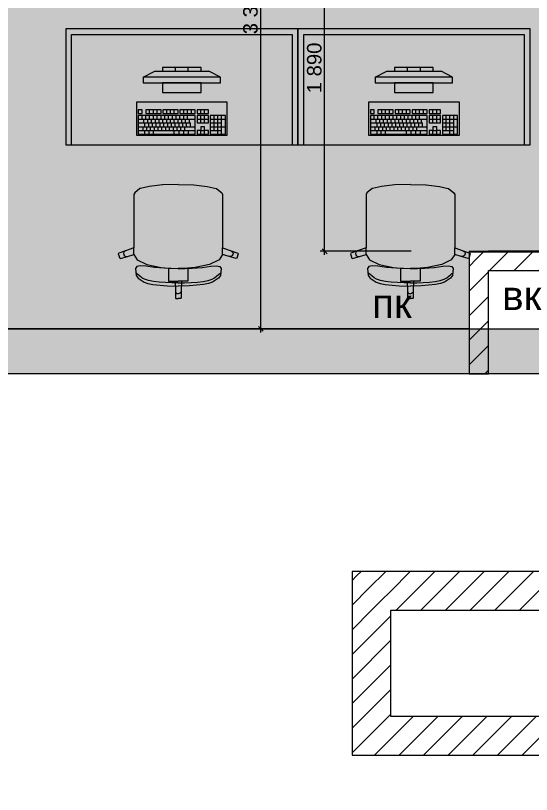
# Model space of a CAD drawing. Header units: millimetres. Extents: x 2336463 to 2579121, y 595385 to 778077.
# Drawn here: x 2397404 to 2400071, y 694224 to 698249 of the extents above; entities that cross this region are included whole.
import ezdxf

# ---------------------------------------------------------------- set-up
doc = ezdxf.new("R2010")
doc.units = ezdxf.units.MM
doc.header["$MEASUREMENT"] = 0
for name, color, linetype, lineweight in [('+стена с дверью_Ном._пера__1', 7, 'Continuous', 13), ('1 Планировка_Ном._пера__1', 7, 'Continuous', 13), ('Интерьер - Мебель_Ном._пера__1', 7, 'Continuous', 13), ('сит план_Ном._пера__1', 7, 'Continuous', 13)]:
    doc.layers.add(name, color=color, linetype=linetype, lineweight=lineweight)
for name, color, linetype, lineweight, true_color in [('+стена с дверью_Ном._пера__243', 7, 'Continuous', 13, 0xe25822), ('1 Планировка размеры_Ном._пера__242', 7, 'Continuous', 13, 0x1b55b5), ('Интерьер - Мебель_Ном._пера__242', 7, 'Continuous', 13, 0x1b55b5), ('сит план_Ном._пера__87', 7, 'Continuous', 20, 0x6a6a6a)]:
    doc.layers.add(name, color=color, linetype=linetype, lineweight=lineweight, true_color=true_color)
for name, color, linetype in [('1 Планировка размеры', 7, 'Continuous'), ('Интерьер - Мебель', 7, 'Continuous'), ('сит план', 7, 'Continuous')]:
    doc.layers.add(name, color=color, linetype=linetype)
doc.styles.add('СГЕНЕРИР_СТИЛЬ_1', font='arial.ttf')
doc.dimstyles.new('СГЕНЕРИР_СТИЛЬ__2', dxfattribs={"dimtxt": 75, "dimasz": 23.75, "dimexe": 0.18, "dimexo": 300, "dimgap": 0, "dimtad": 1, "dimdec": 0, "dimzin": 0, "dimdsep": 46, "dimtxsty": 'СГЕНЕРИР_СТИЛЬ_1', "dimblk": 'ARROWHEAD_6', "dimblk1": 'ARROWHEAD_6', "dimblk2": 'ARROWHEAD_6', "dimcen": 0.09, "dimclrd": 256, "dimclre": 256, "dimclrt": 256, "dimazin": 0, "dimtfac": 1, "dimtdec": 4, "dimtmove": 0, "dimatfit": 3, "dimfxl": 0, "dimtolj": 1, "dimtzin": 0, "dimarcsym": 0})
pattern_1 = [(45, (2086872.015, 585813.69), (-63.639609, 63.639609), [])]

# ---------------------------------------------------------------- blocks, each defined once
blk = doc.blocks.new('Стена_1035', base_point=(2399748.6, 696398.5))
at = {"layer": 'сит план_Ном._пера__87', "linetype": 'Continuous', "lineweight": 20, "true_color": 0x6a6a6a}
h = blk.add_hatch(dxfattribs=at)
h.set_pattern_fill('Блоки_Бетонные_Эффективные', color=251, style=0, pattern_type=2)
h.set_pattern_definition(pattern_1)
h.paths.add_polyline_path([(2399848.6, 697030.9), (2399748.6, 697030.9), (2399848.6, 696930.9)])
h = blk.add_hatch(dxfattribs=at)
h.set_pattern_fill('Блоки_Бетонные_Эффективные', color=251, style=0, pattern_type=2)
h.set_pattern_definition(pattern_1)
h.paths.add_polyline_path([(2399748.6, 697030.9), (2399748.6, 696930.9), (2399848.6, 696930.9), (2399748.6, 697030.9)])
h = blk.add_hatch(dxfattribs=at)
h.set_pattern_fill('Блоки_Бетонные_Эффективные', color=251, style=0, pattern_type=2)
h.set_pattern_definition(pattern_1)
h.paths.add_polyline_path([(2399748.6, 696930.9), (2399748.6, 696398.5), (2399848.6, 696398.5), (2399848.6, 696930.9)])
at = {"layer": 'сит план_Ном._пера__1', "color": 7, "linetype": 'Continuous', "lineweight": 13, "flags": 128}
for points in [[(2399748.6, 697030.9), (2399848.6, 697030.9)], [(2399748.6, 697030.9), (2399748.6, 696398.5)], [(2399848.6, 696398.5), (2399848.6, 696930.9)], [(2399748.6, 696398.5), (2399848.6, 696398.5)]]:
    blk.add_lwpolyline(points, dxfattribs=at)
blk = doc.blocks.new('Стена_1036', base_point=(2399748.6, 697030.9))
at = {"layer": 'сит план_Ном._пера__87', "linetype": 'Continuous', "lineweight": 20, "true_color": 0x6a6a6a}
h = blk.add_hatch(dxfattribs=at)
h.set_pattern_fill('Блоки_Бетонные_Эффективные', color=251, style=0, pattern_type=2)
h.set_pattern_definition(pattern_1)
h.paths.add_polyline_path([(2399848.6, 696930.9), (2400153.7, 696930.9), (2400153.7, 697030.9), (2399848.6, 697030.9)])
at = {"layer": 'сит план_Ном._пера__1', "color": 7, "linetype": 'Continuous', "lineweight": 13, "flags": 128}
for points in [[(2400153.7, 697030.9), (2399848.6, 697030.9)], [(2399848.6, 696930.9), (2400153.7, 696930.9)]]:
    blk.add_lwpolyline(points, dxfattribs=at)
blk = doc.blocks.new('Стена_1046', base_point=(2400153.7, 695376.2))
at = {"layer": 'сит план_Ном._пера__87', "linetype": 'Continuous', "lineweight": 20, "true_color": 0x6a6a6a}
h = blk.add_hatch(dxfattribs=at)
h.set_pattern_fill('Блоки_Бетонные_Эффективные', color=251, style=0, pattern_type=2)
h.set_pattern_definition(pattern_1)
h.paths.add_polyline_path([(2399143.9, 695176.2), (2399343.9, 695176.2), (2399143.9, 695376.2)])
h = blk.add_hatch(dxfattribs=at)
h.set_pattern_fill('Блоки_Бетонные_Эффективные', color=251, style=0, pattern_type=2)
h.set_pattern_definition(pattern_1)
h.paths.add_polyline_path([(2399143.9, 695376.2), (2399343.9, 695176.2), (2399343.9, 695376.2)])
h = blk.add_hatch(dxfattribs=at)
h.set_pattern_fill('Блоки_Бетонные_Эффективные', color=251, style=0, pattern_type=2)
h.set_pattern_definition(pattern_1)
h.paths.add_polyline_path([(2400153.7, 695376.2), (2399343.9, 695376.2), (2399343.9, 695176.2), (2400153.7, 695176.2)])
at = {"layer": 'сит план_Ном._пера__1', "color": 7, "linetype": 'Continuous', "lineweight": 13, "flags": 128}
for points in [[(2399143.9, 695376.2), (2399143.9, 695176.2)], [(2400153.7, 695376.2), (2399143.9, 695376.2)], [(2399343.9, 695176.2), (2400153.7, 695176.2)]]:
    blk.add_lwpolyline(points, dxfattribs=at)
blk = doc.blocks.new('Стена_1047', base_point=(2399143.9, 695376.2))
at = {"layer": 'сит план_Ном._пера__87', "linetype": 'Continuous', "lineweight": 20, "true_color": 0x6a6a6a}
h = blk.add_hatch(dxfattribs=at)
h.set_pattern_fill('Блоки_Бетонные_Эффективные', color=251, style=0, pattern_type=2)
h.set_pattern_definition(pattern_1)
h.paths.add_polyline_path([(2399143.9, 695176.2), (2399143.9, 694626.7), (2399343.9, 694626.7), (2399343.9, 695176.2)])
h = blk.add_hatch(dxfattribs=at)
h.set_pattern_fill('Блоки_Бетонные_Эффективные', color=251, style=0, pattern_type=2)
h.set_pattern_definition(pattern_1)
h.paths.add_polyline_path([(2399343.9, 694626.7), (2399143.9, 694426.7), (2399343.9, 694426.7)])
h = blk.add_hatch(dxfattribs=at)
h.set_pattern_fill('Блоки_Бетонные_Эффективные', color=251, style=0, pattern_type=2)
h.set_pattern_definition(pattern_1)
h.paths.add_polyline_path([(2399343.9, 694626.7), (2399143.9, 694626.7), (2399143.9, 694426.7)])
at = {"layer": 'сит план_Ном._пера__1', "color": 7, "linetype": 'Continuous', "lineweight": 13, "flags": 128}
for points in [[(2399143.9, 695176.2), (2399143.9, 694426.7)], [(2399343.9, 694626.7), (2399343.9, 695176.2)], [(2399143.9, 694426.7), (2399343.9, 694426.7)]]:
    blk.add_lwpolyline(points, dxfattribs=at)
blk = doc.blocks.new('Стена_1048', base_point=(2399143.9, 694426.7))
at = {"layer": 'сит план_Ном._пера__87', "linetype": 'Continuous', "lineweight": 20, "true_color": 0x6a6a6a}
h = blk.add_hatch(dxfattribs=at)
h.set_pattern_fill('Блоки_Бетонные_Эффективные', color=251, style=0, pattern_type=2)
h.set_pattern_definition(pattern_1)
h.paths.add_polyline_path([(2399343.9, 694426.7), (2400153.7, 694426.7), (2400153.7, 694626.7), (2399343.9, 694626.7)])
h = blk.add_hatch(dxfattribs=at)
h.set_pattern_fill('Блоки_Бетонные_Эффективные', color=251, style=0, pattern_type=2)
h.set_pattern_definition(pattern_1)
h.paths.add_polyline_path([(2400153.7, 694426.7), (2400353.7, 694426.7), (2400353.7, 694626.7)])
h = blk.add_hatch(dxfattribs=at)
h.set_pattern_fill('Блоки_Бетонные_Эффективные', color=251, style=0, pattern_type=2)
h.set_pattern_definition(pattern_1)
h.paths.add_polyline_path([(2400153.7, 694426.7), (2400353.7, 694626.7), (2400153.7, 694626.7)])
at = {"layer": 'сит план_Ном._пера__1', "color": 7, "linetype": 'Continuous', "lineweight": 13, "flags": 128}
for points in [[(2400353.7, 694626.7), (2399343.9, 694626.7)], [(2400353.7, 694626.7), (2400353.7, 694426.7)], [(2399343.9, 694426.7), (2400153.7, 694426.7)]]:
    blk.add_lwpolyline(points, dxfattribs=at)
blk = doc.blocks.new('Индивидуальное Рабочее Место 25_7')
at = {"layer": 'Интерьер - Мебель_Ном._пера__1', "color": 7, "linetype": 'Continuous', "lineweight": 13}
for p, q in [((-1170, 0), (-1200, 0)), ((-1200, 0), (-1200, -30)), ((-30, 0), (-1170, 0)), ((0, 0), (-30, 0)), ((0, -30), (0, 0)), ((-1200, -30), (-1200, -600)), ((-1170, -30), (-30, -30)), ((-1170, -600), (-1170, -30)), ((-30, -30), (-30, -600)), ((0, -600), (0, -30)), ((-500, -200), (-700, -200)), ((-700, -200), (-700, -220)), ((-633.3, -220), (-633.3, -200)), ((-566.7, -220), (-566.7, -200)), ((-500, -220), (-500, -200)), ((-800, -250), (-740, -220)), ((-740, -220), (-460, -220)), ((-700, -220), (-500, -220)), ((-400, -250), (-460, -220)), ((-400, -250), (-800, -250)), ((-800, -250), (-800, -280)), ((-800, -280), (-400, -280)), ((-500, -280), (-700, -280)), ((-700, -280), (-700, -330)), ((-500, -330), (-500, -280)), ((-400, -280), (-400, -250)), ((-700, -330), (-500, -330)), ((-805.6, -419.1), (-825.2, -419.1)), ((-825.2, -419.1), (-825.2, -438.5)), ((-825.2, -438.5), (-805.6, -438.5)), ((-805.6, -438.5), (-805.6, -419.1)), ((-707.7, -419.1), (-786, -419.1)), ((-786, -419.1), (-786, -438.5)), ((-786, -438.5), (-707.7, -438.5)), ((-766.5, -438.5), (-766.5, -419.1)), ((-746.9, -438.5), (-746.9, -419.1)), ((-727.3, -438.5), (-727.3, -419.1)), ((-707.7, -438.5), (-707.7, -419.1)), ((-619.6, -419.1), (-697.9, -419.1)), ((-697.9, -419.1), (-697.9, -438.5)), ((-697.9, -438.5), (-619.6, -438.5)), ((-678.3, -438.5), (-678.3, -419.1)), ((-658.8, -438.5), (-658.8, -419.1)), ((-639.2, -438.5), (-639.2, -419.1)), ((-619.6, -438.5), (-619.6, -419.1)), ((-531.5, -419.1), (-609.8, -419.1)), ((-609.8, -419.1), (-609.8, -438.5)), ((-609.8, -438.5), (-531.5, -438.5)), ((-590.2, -438.5), (-590.2, -419.1)), ((-570.6, -438.5), (-570.6, -419.1)), ((-551, -438.5), (-551, -419.1)), ((-531.5, -438.5), (-531.5, -419.1)), ((-462.9, -419.1), (-521.7, -419.1)), ((-521.7, -419.1), (-521.7, -438.5)), ((-521.7, -438.5), (-462.9, -438.5)), ((-502.1, -438.5), (-502.1, -419.1)), ((-482.5, -438.5), (-482.5, -419.1)), ((-462.9, -438.5), (-462.9, -419.1)), ((-531.5, -448.2), (-825.2, -448.2)), ((-825.2, -448.2), (-825.2, -545.2)), ((-825.2, -467.6), (-531.5, -467.6)), ((-805.6, -467.6), (-805.6, -448.2)), ((-795.8, -487), (-795.8, -467.6)), ((-786, -467.6), (-786, -448.2)), ((-776.3, -487), (-776.3, -467.6)), ((-766.5, -467.6), (-766.5, -448.2)), ((-756.7, -487), (-756.7, -467.6)), ((-746.9, -467.6), (-746.9, -448.2)), ((-737.1, -487), (-737.1, -467.6)), ((-727.3, -467.6), (-727.3, -448.2)), ((-717.5, -487), (-717.5, -467.6)), ((-707.7, -467.6), (-707.7, -448.2)), ((-697.9, -487), (-697.9, -467.6)), ((-688.1, -467.6), (-688.1, -448.2)), ((-678.3, -487), (-678.3, -467.6)), ((-668.5, -467.6), (-668.5, -448.2)), ((-658.8, -487), (-658.8, -467.6)), ((-649, -467.6), (-649, -448.2)), ((-639.2, -487), (-639.2, -467.6)), ((-629.4, -467.6), (-629.4, -448.2)), ((-619.6, -487), (-619.6, -467.6)), ((-609.8, -467.6), (-609.8, -448.2)), ((-600, -487), (-600, -467.6)), ((-590.2, -467.6), (-590.2, -448.2)), ((-580.4, -487), (-580.4, -467.6)), ((-570.6, -467.6), (-570.6, -448.2)), ((-560.8, -487), (-560.8, -467.6)), ((-531.5, -545.2), (-531.5, -448.2)), ((-462.9, -448.2), (-521.7, -448.2)), ((-521.7, -448.2), (-521.7, -487)), ((-521.7, -467.6), (-462.9, -467.6)), ((-502.1, -487), (-502.1, -448.2)), ((-482.5, -487), (-482.5, -448.2)), ((-462.9, -487), (-462.9, -448.2)), ((-374.8, -448.2), (-453.1, -448.2)), ((-453.1, -448.2), (-453.1, -545.2)), ((-453.1, -467.6), (-374.8, -467.6)), ((-433.5, -525.8), (-433.5, -448.2)), ((-414, -545.2), (-414, -448.2)), ((-394.4, -545.2), (-394.4, -448.2)), ((-374.8, -545.2), (-374.8, -448.2)), ((-825.2, -487), (-555.9, -487)), ((-825.2, -506.4), (-531.5, -506.4)), ((-800.7, -525.8), (-800.7, -506.4)), ((-790.9, -506.4), (-790.9, -487)), ((-781.1, -525.8), (-781.1, -506.4)), ((-771.4, -506.4), (-771.4, -487)), ((-761.6, -525.8), (-761.6, -506.4)), ((-751.8, -506.4), (-751.8, -487)), ((-742, -525.8), (-742, -506.4)), ((-732.2, -506.4), (-732.2, -487)), ((-722.4, -525.8), (-722.4, -506.4)), ((-712.6, -506.4), (-712.6, -487)), ((-702.8, -525.8), (-702.8, -506.4)), ((-693, -506.4), (-693, -487)), ((-683.2, -525.8), (-683.2, -506.4)), ((-673.4, -506.4), (-673.4, -487)), ((-663.6, -525.8), (-663.6, -506.4)), ((-653.9, -506.4), (-653.9, -487)), ((-644.1, -525.8), (-644.1, -506.4)), ((-634.3, -506.4), (-634.3, -487)), ((-624.5, -525.8), (-624.5, -506.4)), ((-614.7, -506.4), (-614.7, -487)), ((-604.9, -525.8), (-604.9, -506.4)), ((-595.1, -506.4), (-595.1, -487)), ((-585.3, -525.8), (-585.3, -506.4)), ((-575.5, -506.4), (-575.5, -487)), ((-555.9, -506.4), (-555.9, -487)), ((-521.7, -487), (-462.9, -487)), ((-482.5, -506.4), (-502.1, -506.4)), ((-502.1, -506.4), (-502.1, -525.8)), ((-482.5, -525.8), (-482.5, -506.4)), ((-453.1, -487), (-394.4, -487)), ((-453.1, -506.4), (-374.8, -506.4)), ((-825.2, -525.8), (-531.5, -525.8)), ((-825.2, -545.2), (-531.5, -545.2)), ((-790.9, -545.2), (-790.9, -525.8)), ((-768.9, -545.2), (-768.9, -525.8)), ((-746.9, -545.2), (-746.9, -525.8)), ((-639.2, -545.2), (-639.2, -525.8)), ((-614.7, -545.2), (-614.7, -525.8)), ((-590.2, -545.2), (-590.2, -525.8)), ((-565.7, -545.2), (-565.7, -525.8)), ((-502.1, -525.8), (-521.7, -525.8)), ((-521.7, -525.8), (-521.7, -545.2)), ((-521.7, -545.2), (-462.9, -545.2)), ((-502.1, -545.2), (-502.1, -525.8)), ((-502.1, -525.8), (-482.5, -525.8)), ((-462.9, -525.8), (-482.5, -525.8)), ((-482.5, -545.2), (-482.5, -525.8)), ((-462.9, -545.2), (-462.9, -525.8)), ((-453.1, -525.8), (-394.4, -525.8)), ((-453.1, -545.2), (-374.8, -545.2)), ((-1200, -600), (-1170, -600)), ((-30, -600), (0, -600)), ((-816.5, -826.3), (-843.3, -847.4)), ((-814.4, -825.4), (-816.5, -826.3)), ((-768.4, -814.7), (-814.4, -825.4)), ((-699.7, -807.6), (-768.4, -814.7)), ((-698.6, -807.5), (-699.7, -807.6)), ((-618.6, -805), (-698.6, -807.5)), ((-618.6, -805), (-538.5, -807.5)), ((-538.5, -807.5), (-537.5, -807.6)), ((-537.5, -807.6), (-468.7, -814.7)), ((-468.7, -814.7), (-422.8, -825.4)), ((-422.8, -825.4), (-420.7, -826.3)), ((-420.7, -826.3), (-393.8, -847.4)), ((-843.3, -847.4), (-847.8, -856)), ((-847.8, -856), (-847.8, -887.1)), ((-393.8, -847.4), (-389.3, -856)), ((-389.3, -856), (-389.3, -887.1)), ((-847.8, -887.1), (-847.8, -923.2)), ((-847.8, -923.2), (-847.8, -1132.3)), ((-389.3, -887.1), (-389.3, -923.2)), ((-389.3, -923.2), (-389.3, -1132.3)), ((-926.6, -1159.4), (-928.6, -1163.1)), ((-928.6, -1163.1), (-921.1, -1185.9)), ((-891.2, -1148), (-926.6, -1159.4)), ((-900, -1155.4), (-901.6, -1161)), ((-901.6, -1161), (-900.9, -1166.8)), ((-900.9, -1166.8), (-898, -1171.9)), ((-896.4, -1150.8), (-900, -1155.4)), ((-891.2, -1148), (-896.4, -1150.8)), ((-847.8, -1132.3), (-891.2, -1148)), ((-881.9, -1176.4), (-847.7, -1166.7)), ((-847.8, -1166.5), (-847.8, -1132.3)), ((-847.8, -1166.5), (-847.7, -1166.7)), ((-847.7, -1166.7), (-830.4, -1194.6)), ((-389.4, -1166.7), (-406.8, -1194.6)), ((-389.3, -1166.5), (-389.4, -1166.7)), ((-355.3, -1176.4), (-389.4, -1166.7)), ((-389.3, -1166.5), (-389.3, -1132.3)), ((-389.3, -1132.3), (-345.9, -1148)), ((-345.9, -1148), (-340.8, -1150.8)), ((-345.9, -1148), (-310.5, -1159.4)), ((-340.8, -1150.8), (-337.1, -1155.4)), ((-336.2, -1166.8), (-339.1, -1171.9)), ((-337.1, -1155.4), (-335.5, -1161)), ((-335.5, -1161), (-336.2, -1166.8)), ((-308.6, -1163.1), (-316, -1185.9)), ((-310.5, -1159.4), (-308.6, -1163.1)), ((-921.1, -1185.9), (-917.3, -1187.8)), ((-917.3, -1187.8), (-881.9, -1176.4)), ((-898, -1171.9), (-893.4, -1175.5)), ((-893.4, -1175.5), (-887.7, -1177.1)), ((-887.7, -1177.1), (-881.9, -1176.4)), ((-830.4, -1194.6), (-780.7, -1218.4)), ((-406.8, -1194.6), (-456.5, -1218.4)), ((-349.4, -1177.1), (-355.3, -1176.4)), ((-319.8, -1187.8), (-355.3, -1176.4)), ((-343.7, -1175.5), (-349.4, -1177.1)), ((-339.1, -1171.9), (-343.7, -1175.5)), ((-316, -1185.9), (-319.8, -1187.8)), ((-833.3, -1228.1), (-840, -1239.7)), ((-840, -1239.7), (-836.7, -1275.8)), ((-816, -1225.1), (-833.3, -1228.1)), ((-787.1, -1227.7), (-816, -1225.1)), ((-741.8, -1233.5), (-787.1, -1227.7)), ((-780.7, -1218.4), (-706.3, -1234.2)), ((-690.9, -1238.2), (-741.8, -1233.5)), ((-706.3, -1234.2), (-668.9, -1236.6)), ((-618.6, -1240.5), (-690.9, -1238.2)), ((-668.9, -1236.6), (-618.6, -1239.8)), ((-668.9, -1236.6), (-668.9, -1275.3)), ((-568.3, -1236.6), (-618.6, -1239.8)), ((-618.6, -1240.5), (-546.3, -1238.2)), ((-530.8, -1234.2), (-568.3, -1236.6)), ((-568.3, -1236.6), (-568.3, -1275.3)), ((-546.3, -1238.2), (-495.3, -1233.5)), ((-456.5, -1218.4), (-530.8, -1234.2)), ((-495.3, -1233.5), (-450, -1227.7)), ((-450, -1227.7), (-421.1, -1225.1)), ((-421.1, -1225.1), (-403.9, -1228.1)), ((-403.9, -1228.1), (-397.2, -1239.7)), ((-397.2, -1239.7), (-400.5, -1275.8)), ((-833.6, -1265.2), (-837.3, -1262.6)), ((-836.7, -1275.8), (-826.1, -1289)), ((-827.3, -1270.4), (-833.6, -1265.2)), ((-818.3, -1276.5), (-827.3, -1270.4)), ((-806.6, -1286.6), (-818.3, -1276.5)), ((-793.4, -1294.3), (-806.6, -1286.6)), ((-668.9, -1275.3), (-668.9, -1305.3)), ((-568.3, -1275.3), (-568.3, -1305.3)), ((-443.8, -1294.3), (-430.6, -1286.6)), ((-430.6, -1286.6), (-418.8, -1276.5)), ((-418.8, -1276.5), (-409.8, -1270.4)), ((-400.5, -1275.8), (-411, -1289)), ((-409.8, -1270.4), (-403.6, -1265.2)), ((-403.6, -1265.2), (-399.8, -1262.6)), ((-826.1, -1289), (-795.1, -1309)), ((-795.1, -1309), (-775.2, -1316.3)), ((-773, -1300.5), (-793.4, -1294.3)), ((-775.2, -1316.3), (-749.3, -1321.1)), ((-747.1, -1305.5), (-773, -1300.5)), ((-749.3, -1321.1), (-676.1, -1328.1)), ((-717.1, -1309.2), (-747.1, -1305.5)), ((-684.7, -1311.7), (-717.1, -1309.2)), ((-651.3, -1313.2), (-684.7, -1311.7)), ((-676.1, -1328.1), (-618.6, -1330.2)), ((-668.9, -1305.3), (-635.5, -1305.3)), ((-618.6, -1313.6), (-651.3, -1313.2)), ((-635.5, -1305.3), (-618.6, -1305.3)), ((-635.5, -1305.3), (-633.7, -1355.1)), ((-601.7, -1305.3), (-618.6, -1305.3)), ((-618.6, -1313.6), (-585.9, -1313.2)), ((-561.1, -1328.1), (-618.6, -1330.2)), ((-601.7, -1305.3), (-603.5, -1355.1)), ((-568.3, -1305.3), (-601.7, -1305.3)), ((-585.9, -1313.2), (-552.5, -1311.7)), ((-487.9, -1321.1), (-561.1, -1328.1)), ((-552.5, -1311.7), (-520, -1309.2)), ((-520, -1309.2), (-490.1, -1305.5)), ((-490.1, -1305.5), (-464.1, -1300.5)), ((-462, -1316.3), (-487.9, -1321.1)), ((-464.1, -1300.5), (-443.8, -1294.3)), ((-442, -1309), (-462, -1316.3)), ((-411, -1289), (-442, -1309)), ((-633.7, -1355.1), (-632.5, -1360.8)), ((-633.7, -1355.1), (-633.7, -1392)), ((-632.5, -1360.8), (-629.2, -1365.7)), ((-629.2, -1365.7), (-624.4, -1368.9)), ((-607.9, -1365.7), (-612.8, -1368.9)), ((-604.6, -1360.8), (-607.9, -1365.7)), ((-603.5, -1355.1), (-604.6, -1360.8)), ((-603.5, -1355.1), (-603.5, -1392)), ((-633.7, -1392), (-630.7, -1395)), ((-630.7, -1395), (-618.6, -1395)), ((-624.4, -1368.9), (-618.6, -1370.1)), ((-612.8, -1368.9), (-618.6, -1370.1)), ((-606.5, -1395), (-618.6, -1395)), ((-603.5, -1392), (-606.5, -1395))]:
    blk.add_line(p, q, dxfattribs=at)
at = {"layer": 'Интерьер - Мебель_Ном._пера__1', "color": 7, "linetype": 'Continuous', "lineweight": 13, "flags": 128}
for points in [[(0, 0), (-1200, 0), (-1200, -600), (0, -600)], [(-835, -380), (-835, -550), (-365, -550), (-365, -380)]]:
    blk.add_lwpolyline(points, close=True, dxfattribs=at)
blk = doc.blocks.new('*D3881', base_point=(2086872, 585813.7))
at = {"layer": '1 Планировка размеры_Ном._пера__242', "color": 152, "linetype": 'Continuous', "lineweight": 13, "true_color": 0x1b55b5}
for p, q in [((2399828.7, 698920.5), (2398978.2, 698920.5)), ((2399014.1, 698908), (2398989.1, 698933)), ((2399001.6, 698920.5), (2399001.6, 698939.2)), ((2399001.6, 697030.9), (2399001.6, 698920.5)), ((2399448.6, 697030.9), (2398978.2, 697030.9)), ((2398989.1, 697043.4), (2399014.1, 697018.4)), ((2399001.6, 697012.1), (2399001.6, 697030.9))]:
    blk.add_line(p, q, dxfattribs=at)
at = {"layer": '1 Планировка размеры_Ном._пера__242', "color": 152, "lineweight": 13, "true_color": 0x1b55b5, "insert": (2398986.6, 697847.4), "char_height": 75, "attachment_point": 7, "rotation": 90, "style": 'СГЕНЕРИР_СТИЛЬ_1'}
blk.add_mtext('\\A1;{\\pql;\\fArial|b0|i0|c204|p38;1\xa0890}', dxfattribs=at)
blk = doc.blocks.new('ARROWHEAD_6')
at = {"color": 0, "linetype": 'Continuous', "lineweight": 0}
for p, q in [((0, 0), (-1, 0)), ((-0.5, -0.5), (0.5, 0.5))]:
    blk.add_line(p, q, dxfattribs=at)
blk = doc.blocks.new('*D3911', base_point=(2086872, 585813.7))
at = {"layer": 'Интерьер - Мебель_Ном._пера__242', "color": 152, "linetype": 'Continuous', "lineweight": 13, "true_color": 0x1b55b5}
for p, q in [((2398695.1, 699930.5), (2393775.7, 699930.5)), ((2398684.1, 699918), (2398659.1, 699943)), ((2398671.6, 699930.5), (2398671.6, 699949.2)), ((2398671.6, 696630.5), (2398671.6, 699930.5)), ((2399448.6, 696630.5), (2398648.2, 696630.5)), ((2398659.1, 696643), (2398684.1, 696618)), ((2398671.6, 696611.8), (2398671.6, 696630.5))]:
    blk.add_line(p, q, dxfattribs=at)
at = {"layer": 'Интерьер - Мебель_Ном._пера__242', "color": 152, "lineweight": 13, "true_color": 0x1b55b5, "insert": (2398656.6, 698152.3), "char_height": 75, "attachment_point": 7, "rotation": 90, "style": 'СГЕНЕРИР_СТИЛЬ_1'}
blk.add_mtext('\\A1;{\\pql;\\fArial|b0|i0|c204|p38;3\xa0300}', dxfattribs=at)

msp = doc.modelspace()

# ---------------------------------------------------------------- hatches: boundary and pattern name
at = {"layer": '+стена с дверью_Ном._пера__243', "linetype": 'Continuous', "lineweight": 0, "true_color": 0x381608}
msp.add_hatch(color=28, dxfattribs=at).paths.add_polyline_path([(2393475.7, 699930.5), (2399228.7, 699930.5), (2399228.7, 698925), (2400128.2, 698925), (2400128.2, 699731.4), (2400128.2, 703018.9), (2401956.6, 703018.9), (2402097.8, 703018.9), (2402097.8, 699624), (2401956.6, 699624), (2401956.6, 698421), (2401976.6, 698421), (2401976.6, 697026.6), (2401978.9, 697026.6), (2401978.9, 694224.2), (2400353.7, 694224.2), (2400353.7, 697026.6), (2399748.6, 697026.6), (2399748.6, 696630.5), (2394753.6, 696630.5), (2394753.6, 698420.4), (2393475.7, 698420.4)])
at = {"layer": 'сит план_Ном._пера__1', "linetype": 'Continuous', "lineweight": 13}
h = msp.add_hatch(dxfattribs=at)
h.set_pattern_fill('AR_CONC', style=0, pattern_type=2)
h.set_pattern_definition([(50, (2086872.01, 585813.69), (-182.18467, 15.939086), [19.05, -209.55]), (355, (2086872.01, 585813.69), (-35.24342, 191.05685), [15.24, -167.64058]), (100.451445, (2086887.2, 585812.36), (146.94125, 175.11775), [16.19001, -178.09024]), (46.1842, (2086872.01, 585864.49), (-271.07904, 42.04233), [28.575, -314.325]), (96.63556, (2086894.6, 585860.98), (237.40413, 247.42612), [24.28502, -267.1356]), (351.18415, (2086872.01, 585864.49), (237.40413, 247.42612), [22.85997, -251.45973]), (21, (2086897.41, 585851.79), (-151.61439, 102.2652), [19.05, -209.55]), (326, (2086897.41, 585851.79), (61.80203, 184.18797), [15.24, -167.64]), (71.451445, (2086910.05, 585843.26), (213.41642, 81.92277), [16.19001, -178.08994]), (37.5, (2086872.015, 585813.686), (3.088603, 84.555039), [0, -165.608, 0, -170.18, 0, -168.275]), (7.5, (2086872.015, 585813.69), (66.819663, 100.180575), [0, -97.028, 0, -161.798, 0, -64.135]), (327.5, (2086815.37, 585813.686), (-135.590595, 5.728744), [0, -63.5, 0, -198.12, 0, -262.89]), (317.5, (2086789.97, 585813.69), (148.12918, 25.42649), [0, -82.55, 0, -131.572, 0, -186.69])])
h.paths.add_polyline_path([(2394753.6, 696630.5), (2400355.5, 696630.5), (2400355.5, 696398.5), (2394753.6, 696398.5)])

# ---------------------------------------------------------------- linework, layer by layer
at = {"layer": '+стена с дверью_Ном._пера__1', "color": 7, "linetype": 'Continuous', "lineweight": 13, "flags": 128}
msp.add_lwpolyline([(2393475.7, 699930.5), (2399228.7, 699930.5), (2399228.7, 698925), (2400128.2, 698925), (2400128.2, 699731.4), (2400128.2, 703018.9), (2401956.6, 703018.9), (2402097.8, 703018.9), (2402097.8, 699624), (2401956.6, 699624), (2401956.6, 698421), (2401976.6, 698421), (2401976.6, 697026.6), (2401978.9, 697026.6), (2401978.9, 694224.2), (2400353.7, 694224.2), (2400353.7, 697026.6), (2399748.6, 697026.6), (2399748.6, 696630.5), (2394753.6, 696630.5), (2394753.6, 698420.4), (2393475.7, 698420.4)], close=True, dxfattribs=at)
at = {"layer": '1 Планировка_Ном._пера__1', "color": 7, "linetype": 'Continuous', "lineweight": 13}
for p, q in [((2398868.3, 696630.5), (2399168.3, 696630.5)), ((2399168.3, 696630.5), (2399468.3, 696630.5))]:
    msp.add_line(p, q, dxfattribs=at)
at = {"layer": 'сит план_Ном._пера__1', "color": 7, "linetype": 'Continuous', "lineweight": 13, "flags": 128}
msp.add_lwpolyline([(2394753.6, 696630.5), (2400355.5, 696630.5), (2400355.5, 696398.5), (2394753.6, 696398.5)], close=True, dxfattribs=at)

# ---------------------------------------------------------------- block references
at = {"layer": 'Интерьер - Мебель_Ном._пера__1', "color": 7, "linetype": 'Continuous', "lineweight": 13, "zscale": 1000}
for p in [(2398863.7, 698181.2), (2400063.7, 698181.2)]:
    msp.add_blockref('Индивидуальное Рабочее Место 25_7', p, dxfattribs=at)
at = {"layer": 'сит план', "color": 7, "lineweight": 13}
for name, p in [('Стена_1035', (2399748.6, 696398.5)), ('Стена_1036', (2399748.6, 697030.9)), ('Стена_1046', (2400153.7, 695376.2)), ('Стена_1047', (2399143.9, 695376.2)), ('Стена_1048', (2399143.9, 694426.7))]:
    msp.add_blockref(name, p, dxfattribs=at)

# ---------------------------------------------------------------- texts
at = {"layer": 'сит план_Ном._пера__1', "color": 7, "linetype": 'Continuous', "lineweight": 13, "char_height": 150, "attachment_point": 1, "style": 'СГЕНЕРИР_СТИЛЬ_1'}
for s, insert in [('\\A1;{\\pql;\\fArial|b0|i0|c204|p38;в\\fArial|b0|i0|c204|p38;к}', (2399919.4, 696877.2)), ('\\A1;{\\pql;\\fArial|b0|i0|c204|p38;пк}', (2399246.9, 696836.3))]:
    msp.add_mtext(s, dxfattribs=dict(at, insert=insert))

# ---------------------------------------------------------------- dimensions: what is measured, and where the dimension line sits
at = {"layer": '1 Планировка размеры', "color": 152, "linetype": 'Continuous', "lineweight": 13, "true_color": 0x1b55b5}
dim = msp.add_linear_dim(base=(2399001.6, 698920.5), p1=(2399748.6, 697030.9), p2=(2400128.7, 698920.5), angle=90, dimstyle='СГЕНЕРИР_СТИЛЬ__2', dxfattribs=at)
dim.commit()
dim.dimension.update_dxf_attribs({"geometry": '*D3881', "text_midpoint": (2398949.1, 697976.3), "dimtype": 160, "text_rotation": 90})
at = {"layer": 'Интерьер - Мебель', "color": 152, "linetype": 'Continuous', "lineweight": 13, "true_color": 0x1b55b5}
dim = msp.add_linear_dim(base=(2398671.6, 699930.5), p1=(2399748.6, 696630.5), p2=(2393475.7, 699930.5), angle=90, dimstyle='СГЕНЕРИР_СТИЛЬ__2', dxfattribs=at)
dim.commit()
dim.dimension.update_dxf_attribs({"geometry": '*D3911', "text_midpoint": (2398619.1, 698281.1), "dimtype": 160, "text_rotation": 90})

doc.saveas('drawing.dxf')
